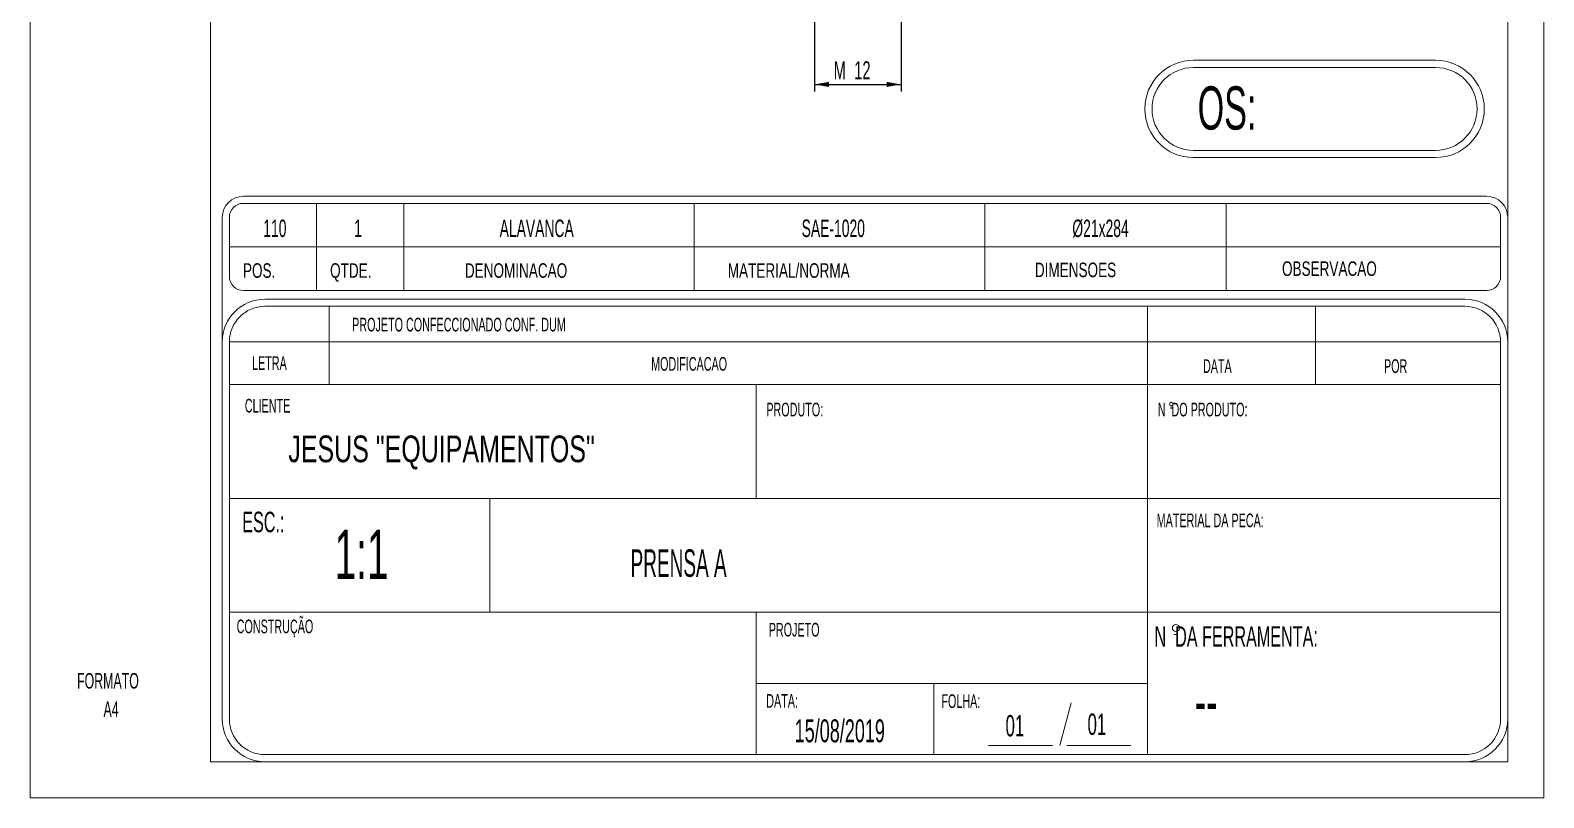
# Model space of a CAD drawing. Header units: millimetres. Extents: x 0 to 210, y 0 to 297.
# Drawn here: x 0 to 210, y 0.4 to 106.9 of the extents above; entities that cross this region are included whole.
import ezdxf

# ---------------------------------------------------------------- set-up
doc = ezdxf.new("R2010")
doc.units = ezdxf.units.MM
doc.layers.add('COTAS', color=7, linetype='Continuous')
doc.styles.add('SLDTEXTSTYLE0', font='TXT', dxfattribs={"width": 0.595745})
doc.styles.add('SLDTEXTSTYLE1', font='TXT', dxfattribs={"width": 0.589474})
doc.styles.add('SLDTEXTSTYLE2', font='TXT', dxfattribs={"width": 0.515789})
doc.styles.add('SLDTEXTSTYLE3', font='TXT', dxfattribs={"width": 0.7})
doc.styles.add('SLDTEXTSTYLE4', font='TXT', dxfattribs={"width": 0.695035})
doc.styles.add('SLDTEXTSTYLE5', font='TXT', dxfattribs={"width": 0.605})
doc.dimstyles.new('SLDDIMSTYLE1', dxfattribs={"dimtxt": 2.5, "dimasz": 2, "dimexe": 0, "dimexo": 0.0625, "dimtad": 1, "dimdec": 0, "dimrnd": 1e-09, "dimzin": 12, "dimdsep": 46, "dimtxsty": 'SLDTEXTSTYLE5', "dimsah": 1, "dimcen": 0.09, "dimadec": 0, "dimazin": 3, "dimtfac": 1, "dimtdec": 3, "dimtofl": 0, "dimtmove": 0, "dimatfit": 3, "dimfxl": 0, "dimfrac": 2, "dimtolj": 1, "dimtzin": 12, "dimarcsym": 0})

# ---------------------------------------------------------------- blocks, each defined once
blk = doc.blocks.new('SW_NOTE_0')
at = {"color": 0, "linetype": 'Continuous', "lineweight": 18, "insert": (0, 2.77), "char_height": 2.152, "attachment_point": 1, "style": 'SLDTEXTSTYLE0'}
blk.add_mtext('FORMATO', dxfattribs=at)
blk = doc.blocks.new('SW_NOTE_0_1')
at = {"color": 0, "linetype": 'Continuous', "lineweight": 18, "insert": (0, 2.77), "char_height": 2.152, "attachment_point": 1, "style": 'SLDTEXTSTYLE0'}
blk.add_mtext('A4', dxfattribs=at)
blk = doc.blocks.new('Bloco2')
at = {"color": 7, "linetype": 'Continuous', "lineweight": 18}
for p, q in [((0.04, 297.06), (0.04, 0.06)), ((210.04, 0.06), (210.04, 297.06)), ((25.04, 292.06), (25.04, 5.06)), ((205.04, 5.06), (205.04, 292.06)), ((25.04, 5.06), (205.04, 5.06)), ((0.04, 0.06), (210.04, 0.06))]:
    blk.add_line(p, q, dxfattribs=at)
for name, p in [('SW_NOTE_0', (6.53, 14.59)), ('SW_NOTE_0_1', (10.2, 10.66))]:
    blk.add_blockref(name, p, dxfattribs=at)
blk = doc.blocks.new('_D_4')
at = {"layer": 'COTAS'}
for p, q in [((108.83, 128.57), (108.83, 98.36)), ((120.83, 128.2), (120.83, 98.36)), ((108.83, 99.36), (120.83, 99.36))]:
    blk.add_line(p, q, dxfattribs=at)
for points in [[(108.83, 99.36), (110.83, 99.01), (110.83, 99.71)], [(120.83, 99.36), (118.83, 99.71), (118.83, 99.01)]]:
    blk.add_solid(points, dxfattribs=at)
at = {"layer": 'COTAS', "char_height": 2.5, "attachment_point": 1, "style": 'SLDTEXTSTYLE5'}
for s, insert in [('M', (111.49, 102.58)), ('12', (114.35, 102.58))]:
    blk.add_mtext(s, dxfattribs=dict(at, insert=insert))

msp = doc.modelspace()

# ---------------------------------------------------------------- linework, layer by layer
at = {"color": 7, "linetype": 'Continuous', "lineweight": 18}
for p, q in [((195.01, 102.71), (161.41, 102.71)), ((195.01, 101.71), (161.41, 101.71)), ((161.41, 90.21), (195.01, 90.21)), ((161.41, 89.21), (195.01, 89.21)), ((202.07, 83.83), (29.59, 83.83)), ((202.07, 82.85), (29.59, 82.85)), ((39.72, 70.75), (39.72, 82.85)), ((51.82, 70.75), (51.82, 82.85)), ((92.14, 70.75), (92.14, 82.85)), ((132.46, 70.75), (132.46, 82.85)), ((165.96, 70.75), (165.96, 82.85)), ((26.65, 11.28), (26.65, 80.89)), ((26.65, 80.89), (26.65, 67.81)), ((27.63, 80.89), (27.63, 72.71)), ((204.03, 72.71), (204.03, 80.89)), ((205.01, 11.28), (205.01, 80.89)), ((27.63, 76.8), (204.03, 76.8)), ((29.59, 70.75), (202.07, 70.75)), ((32.57, 69.54), (199.08, 69.54)), ((32.57, 68.56), (199.08, 68.56)), ((41.46, 57.69), (41.46, 68.56)), ((155.03, 68.56), (155.03, 57.69)), ((178.34, 68.56), (178.34, 57.69)), ((27.64, 11.28), (27.64, 63.62)), ((27.64, 63.62), (204.02, 63.62)), ((204.02, 63.62), (204.02, 11.28)), ((27.64, 57.69), (204.02, 57.69)), ((100.71, 57.69), (100.71, 41.89)), ((155.03, 57.69), (155.03, 41.89)), ((158.2, 54.45), (158.46, 54.45)), ((158.2, 54.43), (158.46, 54.43)), ((27.64, 41.89), (204.02, 41.89)), ((63.77, 26.09), (63.77, 41.89)), ((155.03, 26.09), (155.03, 41.89)), ((27.64, 26.09), (204.02, 26.09)), ((100.71, 26.09), (100.71, 6.34)), ((155.03, 26.09), (155.03, 6.34)), ((158.69, 23), (159.2, 23)), ((100.71, 16.22), (155.03, 16.22)), ((125.4, 16.22), (125.4, 6.34)), ((144.43, 13.54), (142.85, 7.62)), ((199.08, 6.34), (32.57, 6.34)), ((141.86, 7.62), (132.97, 7.62)), ((143.83, 7.62), (152.72, 7.62)), ((199.08, 5.36), (32.57, 5.36)), ((204.44, 5.36), (205.01, 5.36)), ((205.01, 5.36), (205.01, 5.93))]:
    msp.add_line(p, q, dxfattribs=at)
for centre, radius in [((158.33, 54.99), 0.247), ((158.33, 54.97), 0.247), ((158.97, 23.92), 0.494)]:
    msp.add_circle(centre, radius, dxfattribs=at)
for centre, radius, start, end in [((161.41, 95.96), 6.75, 90, 270), ((161.41, 95.96), 5.75, 90, 270), ((195.01, 95.96), 6.75, 270, 90), ((195.01, 95.96), 5.75, 270, 90), ((29.59, 80.89), 2.94, 90, 180), ((29.59, 80.89), 1.96, 90, 180), ((202.07, 80.89), 2.94, 0, 90), ((202.07, 80.89), 1.96, 0, 90), ((29.59, 72.71), 1.96, 180, 270), ((202.07, 72.71), 1.96, 270, 0), ((32.57, 63.62), 5.93, 90, 180), ((199.08, 63.62), 5.93, 0, 90), ((32.57, 63.62), 4.94, 90, 180), ((199.08, 63.62), 4.94, 0, 90), ((32.57, 11.28), 5.93, 180, 270), ((32.57, 11.28), 4.94, 180, 270), ((199.08, 11.28), 4.94, 270, 0), ((199.08, 11.28), 5.93, 270, 0)]:
    msp.add_arc(centre, radius, start, end, dxfattribs=at)

# ---------------------------------------------------------------- block references
at = {"layer": 'COTAS'}
msp.add_blockref('Bloco2', (-0.03, 0.3), dxfattribs=at)

# ---------------------------------------------------------------- texts
at = {"color": 7, "linetype": 'Continuous', "lineweight": 0}
for s, insert, char_height, attachment_point, style in [('OS:', (161.99, 99.09), 6, 1, 'SLDTEXTSTYLE1'), ('110', (33.95, 80.6), 2.419, 2, 'SLDTEXTSTYLE0'), ('1', (45.48, 80.6), 2.42, 2, 'SLDTEXTSTYLE0'), ('ALAVANCA', (70.28, 80.6), 2.419, 2, 'SLDTEXTSTYLE0'), ('SAE-1020', (111.43, 80.6), 2.419, 2, 'SLDTEXTSTYLE0'), ('Ø21x284', (148.51, 80.6), 2.419, 2, 'SLDTEXTSTYLE0'), ('POS.', (29.52, 74.54), 2.022, 1, 'SLDTEXTSTYLE4'), ('QTDE.', (41.61, 74.54), 2.022, 1, 'SLDTEXTSTYLE4'), ('DENOMINACAO', (60.31, 74.54), 2.0223, 1, 'SLDTEXTSTYLE4'), ('MATERIAL/NORMA', (96.79, 74.54), 2.0223, 1, 'SLDTEXTSTYLE4'), ('DIMENSOES', (139.4, 74.63), 2.022, 1, 'SLDTEXTSTYLE4'), ('OBSERVACAO', (173.69, 74.8), 2.022, 1, 'SLDTEXTSTYLE4'), ('PROJETO CONFECCIONADO CONF. DUM', (44.67, 66.97), 1.896, 1, 'SLDTEXTSTYLE1'), ('LETRA', (30.78, 61.63), 1.896, 1, 'SLDTEXTSTYLE1'), ('MODIFICACAO', (86.15, 61.52), 1.896, 1, 'SLDTEXTSTYLE1'), ('DATA', (162.73, 61.21), 1.896, 1, 'SLDTEXTSTYLE1'), ('POR', (187.84, 61.21), 1.896, 1, 'SLDTEXTSTYLE1'), ('CLIENTE', (29.78, 55.72), 1.896, 1, 'SLDTEXTSTYLE1'), ('PRODUTO:', (102.14, 55.18), 1.896, 1, 'SLDTEXTSTYLE1'), ('N  DO PRODUTO:', (156.45, 55.18), 1.896, 1, 'SLDTEXTSTYLE1'), ('JESUS "EQUIPAMENTOS"', (35.81, 50.63), 3.7042, 1, 'SLDTEXTSTYLE3'), ('ESC.:', (29.42, 40.05), 2.844, 1, 'SLDTEXTSTYLE1'), ('MATERIAL DA PECA:', (156.3, 39.8), 1.896, 1, 'SLDTEXTSTYLE1'), ('1:1', (42.23, 37.56), 6.826, 1, 'SLDTEXTSTYLE1'), ('PRENSA A', (83.3, 34.83), 3.822, 1, 'SLDTEXTSTYLE2'), ('CONSTRUÇÃO', (28.65, 25.08), 1.896, 1, 'SLDTEXTSTYLE1'), ('PROJETO', (102.47, 24.63), 1.896, 1, 'SLDTEXTSTYLE1'), ('N  DA FERRAMENTA:', (156, 24.16), 2.8441, 1, 'SLDTEXTSTYLE1'), ('DATA:', (102.13, 14.75), 1.896, 1, 'SLDTEXTSTYLE1'), ('FOLHA:', (126.43, 14.71), 1.896, 1, 'SLDTEXTSTYLE1'), ('--', (161.59, 17.23), 6.826, 1, 'SLDTEXTSTYLE2'), ('15/08/2019', (106.07, 11.23), 3.175, 1, 'SLDTEXTSTYLE1'), ('01', (135.33, 11.83), 2.963, 1, 'SLDTEXTSTYLE1'), ('01', (146.71, 12.04), 2.963, 1, 'SLDTEXTSTYLE1')]:
    msp.add_mtext(s, dxfattribs=dict(at, insert=insert, char_height=char_height, attachment_point=attachment_point, style=style))

# ---------------------------------------------------------------- dimensions: what is measured, and where the dimension line sits
at = {"layer": 'COTAS'}
dim = msp.add_linear_dim(base=(120.83, 99.36), p1=(108.83, 129.57), p2=(120.83, 129.2), text='M<>', dimstyle='SLDDIMSTYLE1', dxfattribs=at)
dim.commit()
dim.dimension.update_dxf_attribs({"geometry": '_D_4', "text_midpoint": (114.83, 99.36), "dimtype": 160})

doc.saveas('drawing.dxf')
